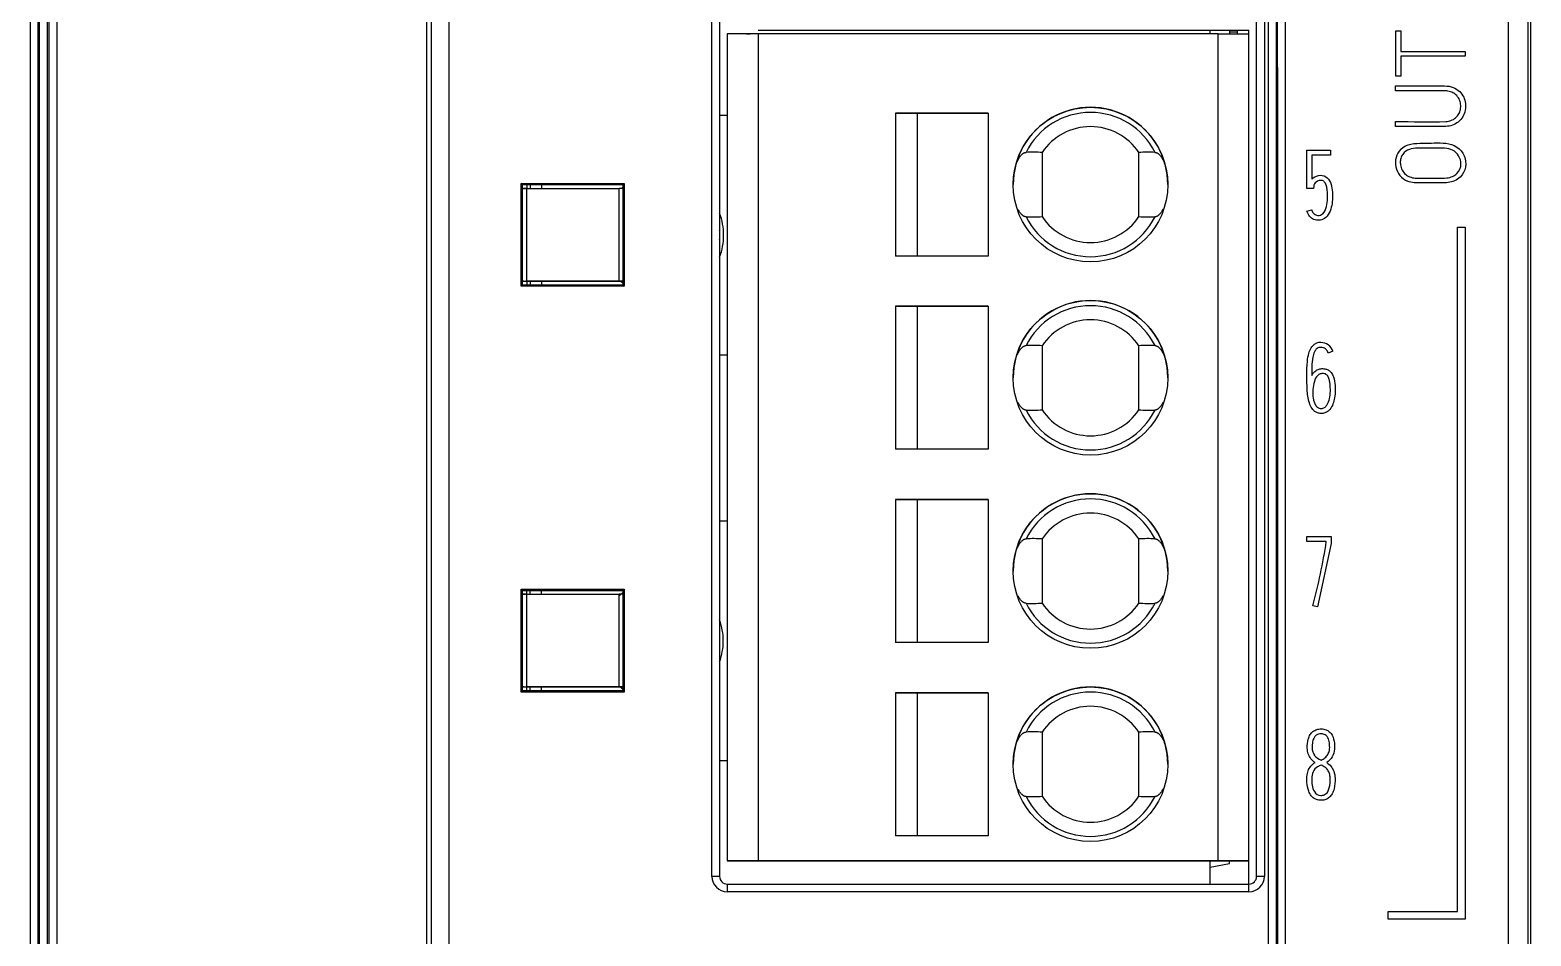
# Model space of a CAD drawing. Header units: millimetres. Extents: x 0 to 420, y 0 to 297.
# Drawn here: x 78.68 to 117.53, y 164.07 to 187.52 of the extents above; entities that cross this region are included whole.
import ezdxf

# ---------------------------------------------------------------- set-up
doc = ezdxf.new("R2010")
doc.units = ezdxf.units.MM
doc.layers.add('Default', color=7, linetype='Continuous')
doc.layers.add('DV1_0', color=7, linetype='Continuous')

# ---------------------------------------------------------------- blocks, each defined once
blk = doc.blocks.new('SE')
at = {"layer": 'DV1_0', "color": 7, "linetype": 'Continuous'}
for p, q in [((79.182, 145.464), (79.182, 235.299)), ((79.382, 235.316), (79.382, 145.459)), ((116.953, 102.175), (116.953, 234.256)), ((117.532, 102.43), (117.532, 234.001)), ((88.953, 147.468), (88.953, 227.055)), ((89.067, 227.052), (89.068, 147.468)), ((89.532, 147.467), (89.532, 227.057)), ((78.929, 144.983), (78.929, 209.216)), ((79.129, 209.216), (79.129, 144.983)), ((96.332, 165.616), (96.332, 209.216)), ((96.532, 209.216), (96.532, 165.616)), ((110.432, 165.616), (110.432, 209.216)), ((110.632, 209.216), (110.632, 165.616)), ((110.736, 144.983), (110.736, 209.216)), ((110.936, 209.216), (110.936, 144.983)), ((97.532, 187.416), (96.732, 187.416)), ((96.732, 187.416), (96.732, 166.016)), ((97.232, 187.416), (97.325, 187.416)), ((97.232, 187.416), (97.325, 187.416)), ((97.532, 187.516), (109.432, 187.516)), ((109.432, 187.416), (97.532, 187.416)), ((97.532, 187.416), (97.532, 166.016)), ((109.232, 187.416), (109.232, 187.516)), ((109.432, 187.516), (110.232, 187.516)), ((109.432, 187.416), (110.232, 187.416)), ((109.432, 166.016), (109.432, 187.416)), ((109.439, 187.416), (109.532, 187.416)), ((109.732, 187.516), (109.732, 187.416)), ((109.732, 187.466), (109.927, 187.466)), ((109.732, 187.466), (109.927, 187.466)), ((109.839, 187.416), (109.932, 187.416)), ((109.927, 187.516), (109.927, 187.416)), ((110.232, 187.416), (110.232, 187.516)), ((110.232, 166.016), (110.232, 187.416)), ((114.035, 187.498), (114.162, 187.498)), ((114.035, 186.322), (114.035, 187.498)), ((114.162, 187.498), (114.162, 186.964)), ((114.162, 186.964), (115.832, 186.964)), ((115.832, 186.964), (115.832, 186.836)), ((114.162, 186.836), (114.162, 186.322)), ((115.832, 186.836), (114.162, 186.836)), ((114.162, 186.322), (114.035, 186.322)), ((114.03, 185.94), (114.03, 186.068)), ((114.03, 186.068), (115.298, 186.068)), ((96.732, 185.306), (96.532, 185.306)), ((103.482, 185.366), (101.082, 185.366)), ((101.082, 185.366), (101.082, 181.666)), ((101.082, 185.366), (101.658, 185.366)), ((101.658, 185.366), (103.482, 185.366)), ((101.658, 181.666), (101.658, 185.366)), ((103.482, 185.366), (103.482, 181.666)), ((114.03, 185.021), (114.03, 185.149)), ((104.882, 184.345), (104.882, 182.686)), ((107.382, 182.686), (107.382, 184.345)), ((111.732, 184.408), (112.34, 184.408)), ((111.732, 183.417), (111.732, 184.408)), ((111.859, 184.281), (111.859, 183.654)), ((112.34, 184.281), (111.859, 184.281)), ((112.34, 184.408), (112.34, 184.281)), ((91.4, 180.884), (91.4, 183.547)), ((91.4, 183.547), (94.064, 183.547)), ((91.432, 183.516), (91.4, 183.547)), ((91.432, 180.916), (91.432, 183.516)), ((91.432, 183.516), (94.032, 183.516)), ((91.532, 183.416), (91.432, 183.416)), ((91.467, 183.416), (91.435, 183.416)), ((91.508, 183.416), (91.467, 183.416)), ((91.532, 183.416), (93.932, 183.416)), ((91.532, 183.416), (91.532, 181.016)), ((91.549, 183.416), (91.549, 183.516)), ((91.637, 183.416), (91.637, 183.516)), ((91.932, 183.416), (91.932, 183.516)), ((94.032, 183.416), (93.932, 183.416)), ((93.932, 181.016), (93.932, 183.416)), ((94.032, 183.516), (94.064, 183.547)), ((94.032, 183.516), (94.032, 180.916)), ((94.064, 183.547), (94.064, 180.884)), ((111.904, 183.417), (111.732, 183.417)), ((111.909, 183.472), (111.904, 183.417)), ((111.735, 182.824), (111.854, 182.867)), ((115.632, 182.41), (115.832, 182.41)), ((115.632, 164.71), (115.632, 182.41)), ((115.832, 182.41), (115.832, 164.51)), ((103.482, 181.666), (101.082, 181.666)), ((91.432, 180.916), (91.4, 180.884)), ((94.064, 180.884), (91.4, 180.884)), ((91.432, 181.016), (91.532, 181.016)), ((94.032, 180.916), (91.432, 180.916)), ((91.434, 181.016), (91.467, 181.016)), ((91.467, 181.016), (91.508, 181.016)), ((91.508, 181.016), (92.862, 181.016)), ((93.932, 181.016), (91.532, 181.016)), ((91.549, 180.916), (91.549, 181.016)), ((91.637, 180.916), (91.637, 181.016)), ((91.932, 180.916), (91.932, 181.016)), ((92.862, 181.016), (93.801, 181.016)), ((93.801, 181.016), (94.032, 181.016)), ((94.032, 181.016), (93.932, 181.016)), ((94.032, 180.916), (94.064, 180.884)), ((103.482, 180.366), (101.082, 180.366)), ((101.082, 180.366), (101.082, 176.666)), ((101.082, 180.366), (101.658, 180.366)), ((101.658, 176.666), (101.658, 180.366)), ((101.658, 180.366), (103.482, 180.366)), ((103.482, 180.366), (103.482, 176.666)), ((96.732, 179.106), (96.532, 179.106)), ((96.732, 179.106), (96.532, 179.106)), ((104.882, 179.345), (104.882, 177.686)), ((107.382, 177.686), (107.382, 179.345)), ((112.404, 179.204), (112.287, 179.157)), ((111.891, 177.999), (111.906, 177.939)), ((103.482, 176.666), (101.082, 176.666)), ((103.482, 175.366), (101.082, 175.366)), ((101.082, 175.366), (101.082, 171.666)), ((101.082, 175.366), (101.658, 175.366)), ((101.658, 171.666), (101.658, 175.366)), ((101.658, 175.366), (103.482, 175.366)), ((103.482, 175.366), (103.482, 171.666)), ((96.732, 174.806), (96.532, 174.806)), ((104.882, 174.345), (104.882, 172.686)), ((107.382, 172.686), (107.382, 174.345)), ((111.732, 174.281), (111.732, 174.408)), ((111.732, 174.408), (112.362, 174.408)), ((112.235, 174.281), (111.732, 174.281)), ((112.362, 174.231), (112.011, 172.586)), ((112.362, 174.408), (112.362, 174.231)), ((91.4, 170.384), (91.4, 173.047)), ((91.4, 173.047), (94.064, 173.047)), ((91.432, 173.016), (91.4, 173.047)), ((91.432, 170.416), (91.432, 173.016)), ((91.432, 173.016), (94.032, 173.016)), ((91.532, 172.916), (91.432, 172.916)), ((91.467, 172.916), (91.435, 172.916)), ((91.508, 172.916), (91.467, 172.916)), ((91.532, 172.916), (93.932, 172.916)), ((91.532, 172.916), (91.532, 170.516)), ((91.539, 172.916), (91.539, 173.016)), ((91.627, 172.916), (91.627, 173.016)), ((91.922, 172.916), (91.922, 173.016)), ((94.032, 172.916), (93.932, 172.916)), ((93.932, 170.516), (93.932, 172.916)), ((94.032, 173.016), (94.064, 173.047)), ((94.032, 173.016), (94.032, 170.416)), ((94.064, 173.047), (94.064, 170.384)), ((112.011, 172.586), (111.886, 172.613)), ((103.482, 171.666), (101.082, 171.666)), ((91.432, 170.416), (91.4, 170.384)), ((94.064, 170.384), (91.4, 170.384)), ((91.432, 170.516), (91.532, 170.516)), ((94.032, 170.416), (91.432, 170.416)), ((91.434, 170.516), (91.467, 170.516)), ((91.467, 170.516), (91.508, 170.516)), ((91.508, 170.516), (92.862, 170.516)), ((93.932, 170.516), (91.532, 170.516)), ((91.539, 170.416), (91.539, 170.516)), ((91.627, 170.416), (91.627, 170.516)), ((91.922, 170.416), (91.922, 170.516)), ((92.862, 170.516), (93.801, 170.516)), ((93.801, 170.516), (94.032, 170.516)), ((94.032, 170.516), (93.932, 170.516)), ((94.032, 170.416), (94.064, 170.384)), ((103.482, 170.366), (101.082, 170.366)), ((101.082, 170.366), (101.082, 166.666)), ((101.082, 170.366), (101.658, 170.366)), ((101.658, 166.666), (101.658, 170.366)), ((101.658, 170.366), (103.482, 170.366)), ((103.482, 170.366), (103.482, 166.666)), ((104.882, 169.345), (104.882, 167.686)), ((107.382, 167.686), (107.382, 169.345)), ((96.732, 168.606), (96.532, 168.606)), ((96.732, 168.606), (96.532, 168.606)), ((103.482, 166.666), (101.082, 166.666)), ((97.532, 166.016), (96.732, 166.016)), ((96.732, 166.016), (97.532, 166.016)), ((97.532, 166.016), (109.432, 166.016)), ((109.432, 166.016), (97.532, 166.016)), ((109.232, 165.416), (109.232, 166.016)), ((109.232, 165.857), (109.732, 165.951)), ((109.432, 166.016), (110.232, 166.016)), ((110.232, 166.016), (109.432, 166.016)), ((109.732, 165.951), (109.732, 166.016)), ((110.232, 165.416), (110.232, 166.016)), ((96.532, 165.616), (96.332, 165.616)), ((110.632, 165.616), (110.432, 165.616)), ((96.732, 165.416), (110.232, 165.416)), ((96.732, 165.416), (96.732, 165.216)), ((110.232, 165.216), (96.732, 165.216)), ((110.232, 165.216), (110.232, 165.416)), ((113.832, 164.71), (115.632, 164.71)), ((113.832, 164.51), (113.832, 164.71)), ((115.832, 164.51), (113.832, 164.51))]:
    blk.add_line(p, q, dxfattribs=at)
for centre in [(106.132, 183.516), (106.132, 178.516), (106.132, 173.516), (106.132, 168.516)]:
    blk.add_circle(centre, 2, dxfattribs=at)
for centre, radius, start, end in [((45847, 168.208), 45768.315, 179.9161634, 180.0295583), ((-45671.773, 168.208), 45782.953, 359.9704511, 0.0770711), ((106.132, 183.516), 2, 0, 180.0003), ((106.132, 183.516), 1.866, 26.5458, 153.4542), ((106.132, 183.516), 1.5, 33.5573, 146.4427), ((114.54, 184.08), 0.517, 137.0139, 247.0235), ((115.389, 184.044), 0.331, 312.4955, 1.4887), ((91.508, 183.716), 0.3, 255.0609, 269.9749), ((95.037, 182.206), 1.6, 128.9121, 130.8654), ((95.037, 182.206), 1.6, 128.9121, 130.8653), ((112.049, 183.466), 0.14, 124.2955, 177.4981), ((112.089, 183.443), 0.183, 75.8304, 130.679), ((112.101, 183.514), 0.111, 32.5945, 72.901), ((95.037, 182.206), 1.6, 0, 20.873), ((95.037, 182.206), 1.6, 0, 20.873), ((106.132, 183.516), 1.866, 206.5458, 333.4542), ((106.132, 183.516), 1.5, 213.5573, 326.4427), ((112.117, 182.946), 0.274, 196.6873, 215.6139), ((112.029, 182.888), 0.17, 217.1012, 311.4609), ((95.037, 182.206), 1.5, 0, 4.6815), ((95.037, 182.206), 1.5, 355.3185, 0), ((95.037, 182.206), 1.6, 339.127, 0), ((95.037, 182.206), 1.5, 355.3185, 0), ((91.508, 180.715), 0.3, 90.0247, 104.7218), ((95.037, 182.206), 1.6, 228.0518, 231.0879), ((106.132, 178.516), 2, 0, 180.0003), ((106.132, 178.516), 1.866, 26.5458, 153.4542), ((106.132, 178.516), 1.5, 33.5573, 146.4427), ((112.085, 179.155), 0.276, 87.8001, 138.3407), ((112.092, 179.101), 0.329, 18.1663, 89.2732), ((112.903, 178.133), 1.017, 160.9064, 183.9111), ((113.46, 178.12), 1.573, 182.0563, 184.4109), ((106.132, 178.516), 1.866, 206.5458, 333.4542), ((106.132, 178.516), 1.5, 213.5573, 326.4427), ((106.132, 173.516), 2, 0, 180.0003), ((106.132, 173.516), 1.866, 26.5458, 153.4542), ((106.132, 173.516), 1.5, 33.5573, 146.4427), ((96.91, 176.614), 15.502, 345.044, 351.3454), ((91.508, 173.216), 0.3, 255.0609, 269.9749), ((95.027, 171.706), 1.6, 128.4534, 133.1867), ((95.027, 171.706), 1.6, 128.4534, 133.1867), ((106.132, 173.516), 1.866, 206.5458, 333.4542), ((106.132, 173.516), 1.5, 213.5573, 326.4427), ((95.027, 171.706), 1.6, 0, 19.8436), ((95.027, 171.706), 1.6, 0, 19.8436), ((95.027, 171.706), 1.6, 340.1564, 360), ((91.508, 170.215), 0.3, 90.0247, 104.7218), ((95.027, 171.706), 1.6, 228.0518, 231.5466), ((106.132, 168.516), 2, 0, 180.0003), ((106.132, 168.516), 1.866, 26.5458, 153.4542), ((106.132, 168.516), 1.5, 33.5573, 146.4427), ((112.238, 169.001), 0.4, 218.393, 249.8361), ((112.322, 167.893), 0.64, 110.4879, 119.4703), ((106.132, 168.516), 1.866, 206.5458, 333.4542), ((106.132, 168.516), 1.5, 213.5573, 326.4427), ((112.091, 167.899), 0.189, 209.1251, 271.3321), ((96.732, 165.616), 0.4, 180, 270), ((96.732, 165.616), 0.2, 180, 270), ((110.232, 165.616), 0.4, 270, 0), ((110.232, 165.616), 0.2, 270, 0)]:
    blk.add_arc(centre, radius, start, end, dxfattribs=at)
for centre, major_axis, ratio, start_param, end_param in [((92.846, 168.216), (0, 799.8), 0.017455, 1.486996, 1.600324), ((97.019, 168.216), (0, -799.8), 0.017455, 1.541269, 1.647844), ((104.633, 183.516), (1.718, 0), 0.487838, 1.424986, 1.669746), ((107.632, 183.516), (1.718, 0), 0.487838, 1.471847, 1.716607), ((91.467, 183.666), (0, -0.25), 0.993203, 6.142759, 6.283185), ((104.633, 183.516), (-1.718, 0), 0.487838, 1.471847, 1.716607), ((107.632, 183.516), (-1.718, 0), 0.487838, 1.424986, 1.669745), ((91.467, 180.766), (0, 0.25), 0.993203, 0, 0.140427), ((104.633, 178.516), (1.718, 0), 0.487838, 1.424986, 1.669746), ((107.632, 178.516), (1.718, 0), 0.487838, 1.471847, 1.716607), ((104.633, 178.516), (-1.718, 0), 0.487838, 1.471847, 1.716607), ((107.632, 178.516), (-1.718, 0), 0.487838, 1.424986, 1.669745), ((104.633, 173.516), (1.718, 0), 0.487838, 1.424986, 1.669746), ((107.632, 173.516), (1.718, 0), 0.487838, 1.471847, 1.716607), ((91.467, 173.166), (0, -0.25), 0.993203, 6.142759, 6.283185), ((104.633, 173.516), (-1.718, 0), 0.487838, 1.471847, 1.716607), ((107.632, 173.516), (-1.718, 0), 0.487838, 1.424986, 1.669745), ((91.467, 170.266), (0, 0.25), 0.993203, 0, 0.140427), ((104.633, 168.516), (1.718, 0), 0.487838, 1.424986, 1.669746), ((107.632, 168.516), (1.718, 0), 0.487838, 1.471847, 1.716607), ((104.633, 168.516), (-1.718, 0), 0.487838, 1.471847, 1.716607), ((107.632, 168.516), (-1.718, 0), 0.487838, 1.424986, 1.669745)]:
    blk.add_ellipse(centre, major_axis=major_axis, ratio=ratio, start_param=start_param, end_param=end_param, dxfattribs=at)
for points, knots in [([(117.453, 234.215), (117.453, 228.726), (117.453, 223.233), (117.453, 212.24), (117.453, 206.738), (117.453, 190.233), (117.453, 179.225), (117.453, 162.708), (117.453, 157.2), (117.453, 146.188), (117.453, 140.685), (117.453, 124.184), (117.453, 113.194), (117.453, 102.216)], [0, 0, 0, 0, 0.125, 0.125, 0.25, 0.25, 0.5, 0.5, 0.625, 0.625, 0.75, 0.75, 1, 1, 1, 1]), ([(115.298, 186.068), (115.373, 186.068), (115.45, 186.057), (115.52, 186.028), (115.581, 186.003), (115.64, 185.967), (115.687, 185.921), (115.729, 185.88), (115.764, 185.831), (115.79, 185.778), (115.814, 185.728), (115.83, 185.674), (115.837, 185.618), (115.845, 185.559), (115.843, 185.497), (115.831, 185.438), (115.819, 185.378), (115.797, 185.32), (115.766, 185.269), (115.735, 185.218), (115.695, 185.172), (115.649, 185.135), (115.605, 185.1), (115.554, 185.072), (115.501, 185.053), (115.446, 185.034), (115.388, 185.024), (115.33, 185.022), (115.075, 185.011), (114.819, 185.021), (114.563, 185.021), (114.385, 185.021), (114.207, 185.021), (114.03, 185.021)], [0, 0, 0, 0, 0.077688, 0.077688, 0.077688, 0.145697, 0.145697, 0.145697, 0.205476, 0.205476, 0.205476, 0.262241, 0.262241, 0.262241, 0.323949, 0.323949, 0.323949, 0.385626, 0.385626, 0.385626, 0.446101, 0.446101, 0.446101, 0.503661, 0.503661, 0.503661, 0.562408, 0.562408, 0.562408, 0.820629, 0.820629, 0.820629, 1, 1, 1, 1]), ([(114.03, 185.149), (114.462, 185.149), (114.896, 185.128), (115.328, 185.149), (115.373, 185.151), (115.42, 185.159), (115.462, 185.175), (115.506, 185.191), (115.547, 185.214), (115.582, 185.244), (115.616, 185.272), (115.644, 185.308), (115.666, 185.347), (115.685, 185.382), (115.698, 185.422), (115.706, 185.461), (115.715, 185.506), (115.717, 185.553), (115.711, 185.598), (115.705, 185.644), (115.692, 185.69), (115.671, 185.731), (115.65, 185.773), (115.62, 185.812), (115.585, 185.842), (115.554, 185.869), (115.519, 185.89), (115.482, 185.906), (115.441, 185.924), (115.395, 185.934), (115.35, 185.938), (115.165, 185.954), (114.979, 185.94), (114.793, 185.94), (114.538, 185.94), (114.284, 185.94), (114.03, 185.94)], [0, 0, 0, 0, 0.338139, 0.338139, 0.338139, 0.374165, 0.374165, 0.374165, 0.410436, 0.410436, 0.410436, 0.44541, 0.44541, 0.44541, 0.477321, 0.477321, 0.477321, 0.513209, 0.513209, 0.513209, 0.550021, 0.550021, 0.550021, 0.587038, 0.587038, 0.587038, 0.618843, 0.618843, 0.618843, 0.654521, 0.654521, 0.654521, 0.80039, 0.80039, 0.80039, 1, 1, 1, 1]), ([(114.162, 184.432), (114.307, 184.576), (114.526, 184.587), (114.929, 184.587), (115.133, 184.602), (115.53, 184.567), (115.725, 184.446), (115.882, 184.078), (115.847, 183.847), (115.7, 183.708)], [0, 0, 0, 0, 0.25, 0.25, 0.5, 0.5, 0.75, 0.75, 1, 1, 1, 1]), ([(104.24, 184.12), (104.246, 184.135), (104.253, 184.15), (104.269, 184.181), (104.278, 184.198), (104.293, 184.221), (104.298, 184.228), (104.308, 184.243), (104.313, 184.25), (104.323, 184.264), (104.329, 184.27), (104.34, 184.282), (104.346, 184.288), (104.357, 184.299), (104.363, 184.305), (104.375, 184.314), (104.381, 184.319), (104.393, 184.327), (104.399, 184.33), (104.411, 184.337), (104.418, 184.339), (104.43, 184.344), (104.437, 184.346), (104.45, 184.348), (104.456, 184.349), (104.463, 184.349)], [0.5739592, 0.5739592, 0.5739592, 0.5739592, 0.6245461, 0.6245461, 0.6871343, 0.6871343, 0.7183045, 0.7183045, 0.7494772, 0.7494772, 0.7808, 0.7808, 0.812183, 0.812183, 0.8435432, 0.8435432, 0.8748182, 0.8748182, 0.9059753, 0.9059753, 0.9372283, 0.9372283, 0.9686138, 0.9686138, 1, 1, 1, 1]), ([(107.801, 184.349), (107.808, 184.349), (107.814, 184.348), (107.827, 184.346), (107.834, 184.344), (107.847, 184.339), (107.853, 184.337), (107.865, 184.33), (107.871, 184.327), (107.884, 184.319), (107.89, 184.314), (107.901, 184.305), (107.907, 184.299), (107.919, 184.288), (107.924, 184.282), (107.935, 184.27), (107.941, 184.264), (107.952, 184.25), (107.957, 184.243), (107.967, 184.228), (107.972, 184.221), (107.986, 184.198), (107.995, 184.181), (108.013, 184.146), (108.021, 184.128), (108.037, 184.091), (108.044, 184.071), (108.055, 184.041), (108.058, 184.031), (108.062, 184.018), (108.063, 184.014), (108.065, 184.01)], [0, 0, 0, 0, 0.0313862, 0.0313862, 0.0627717, 0.0627717, 0.0940247, 0.0940247, 0.1251818, 0.1251818, 0.1564568, 0.1564568, 0.187817, 0.187817, 0.2192, 0.2192, 0.2505228, 0.2505228, 0.2816955, 0.2816955, 0.3128657, 0.3128657, 0.3754539, 0.3754539, 0.4382172, 0.4382172, 0.5008327, 0.5008327, 0.5319732, 0.5319732, 0.5428576, 0.5428576, 0.5428576, 0.5428576]), ([(114.252, 184.343), (114.225, 184.315), (114.201, 184.283), (114.184, 184.249), (114.167, 184.214), (114.157, 184.176), (114.152, 184.138), (114.148, 184.1), (114.149, 184.061), (114.155, 184.023), (114.163, 183.978), (114.177, 183.933), (114.199, 183.893), (114.221, 183.851), (114.252, 183.812), (114.289, 183.781), (114.321, 183.754), (114.358, 183.732), (114.397, 183.716), (114.441, 183.698), (114.488, 183.688), (114.534, 183.685), (114.726, 183.671), (114.919, 183.683), (115.112, 183.683), (115.191, 183.683), (115.272, 183.679), (115.351, 183.688), (115.403, 183.694), (115.454, 183.706), (115.502, 183.727), (115.543, 183.745), (115.581, 183.77), (115.613, 183.801)], [0, 0, 0, 0, 0.057932, 0.057932, 0.057932, 0.116019, 0.116019, 0.116019, 0.173517, 0.173517, 0.173517, 0.242382, 0.242382, 0.242382, 0.314354, 0.314354, 0.314354, 0.377947, 0.377947, 0.377947, 0.448516, 0.448516, 0.448516, 0.735974, 0.735974, 0.735974, 0.855335, 0.855335, 0.855335, 0.933372, 0.933372, 0.933372, 1, 1, 1, 1]), ([(115.72, 184.053), (115.72, 184.2), (115.632, 184.338), (115.374, 184.472), (115.223, 184.46), (114.937, 184.46), (114.794, 184.46), (114.508, 184.46), (114.352, 184.447), (114.252, 184.343)], [0, 0, 0, 0, 0.25, 0.25, 0.5, 0.5, 0.75, 0.75, 1, 1, 1, 1]), ([(111.859, 183.654), (111.944, 183.758), (112.106, 183.787), (112.337, 183.65), (112.373, 183.503), (112.403, 183.239), (112.402, 183.108), (112.349, 182.848), (112.296, 182.711), (112.184, 182.636)], [0, 0, 0, 0, 0.25, 0.25, 0.5, 0.5, 0.75, 0.75, 1, 1, 1, 1]), ([(112.141, 182.761), (112.194, 182.811), (112.222, 182.879), (112.258, 183.017), (112.266, 183.089), (112.271, 183.23), (112.27, 183.3), (112.257, 183.406), (112.25, 183.441), (112.229, 183.51), (112.217, 183.545), (112.195, 183.574)], [0, 0, 0, 0, 0.25, 0.25, 0.5, 0.5, 0.75, 0.75, 0.875, 0.875, 1, 1, 1, 1]), ([(115.7, 183.708), (115.613, 183.628), (115.501, 183.583), (115.329, 183.559), (115.27, 183.558), (115.153, 183.558), (114.977, 183.558), (114.802, 183.558), (114.626, 183.558), (114.568, 183.556), (114.451, 183.567), (114.393, 183.58), (114.338, 183.605)], [0, 0, 0, 0, 0.25, 0.25, 0.375, 0.375, 0.5, 0.75, 0.75, 0.875, 0.875, 1, 1, 1, 1]), ([(104.463, 182.682), (104.456, 182.682), (104.45, 182.683), (104.437, 182.685), (104.43, 182.687), (104.418, 182.692), (104.411, 182.695), (104.399, 182.701), (104.393, 182.704), (104.381, 182.713), (104.375, 182.717), (104.363, 182.727), (104.357, 182.732), (104.346, 182.743), (104.34, 182.749), (104.329, 182.761), (104.323, 182.768), (104.313, 182.781), (104.308, 182.788), (104.298, 182.803), (104.293, 182.81), (104.278, 182.833), (104.269, 182.85), (104.259, 182.869), (104.258, 182.871), (104.257, 182.874)], [0, 0, 0, 0, 0.0313862, 0.0313862, 0.0627717, 0.0627717, 0.0940247, 0.0940247, 0.1251818, 0.1251818, 0.1564567, 0.1564567, 0.187817, 0.187817, 0.2192, 0.2192, 0.2505228, 0.2505228, 0.2816955, 0.2816955, 0.3128657, 0.3128657, 0.3754539, 0.3754539, 0.3827844, 0.3827844, 0.3827844, 0.3827844]), ([(108.013, 182.885), (108.01, 182.879), (108.007, 182.873), (107.995, 182.85), (107.986, 182.833), (107.972, 182.81), (107.967, 182.803), (107.957, 182.788), (107.952, 182.781), (107.941, 182.768), (107.935, 182.761), (107.924, 182.749), (107.919, 182.743), (107.907, 182.732), (107.901, 182.727), (107.89, 182.717), (107.884, 182.713), (107.871, 182.704), (107.865, 182.701), (107.853, 182.695), (107.847, 182.692), (107.834, 182.687), (107.827, 182.685), (107.814, 182.683), (107.808, 182.682), (107.801, 182.682)], [0.6031708, 0.6031708, 0.6031708, 0.6031708, 0.6245461, 0.6245461, 0.6871343, 0.6871343, 0.7183045, 0.7183045, 0.7494772, 0.7494772, 0.7808, 0.7808, 0.812183, 0.812183, 0.8435433, 0.8435433, 0.8748182, 0.8748182, 0.9059753, 0.9059753, 0.9372283, 0.9372283, 0.9686138, 0.9686138, 1, 1, 1, 1]), ([(112.184, 182.636), (112.144, 182.61), (112.098, 182.595), (112.004, 182.591), (111.956, 182.596), (111.868, 182.633), (111.83, 182.663), (111.77, 182.735), (111.75, 182.779), (111.735, 182.824)], [0, 0, 0, 0, 0.25, 0.25, 0.5, 0.5, 0.75, 0.75, 1, 1, 1, 1]), ([(104.24, 179.12), (104.246, 179.135), (104.253, 179.15), (104.269, 179.181), (104.278, 179.198), (104.293, 179.221), (104.298, 179.228), (104.308, 179.243), (104.313, 179.25), (104.323, 179.264), (104.329, 179.27), (104.34, 179.282), (104.346, 179.288), (104.357, 179.299), (104.363, 179.305), (104.375, 179.314), (104.381, 179.319), (104.393, 179.327), (104.399, 179.33), (104.411, 179.337), (104.418, 179.339), (104.43, 179.344), (104.437, 179.346), (104.45, 179.348), (104.456, 179.349), (104.463, 179.349)], [0.5739592, 0.5739592, 0.5739592, 0.5739592, 0.6245461, 0.6245461, 0.6871343, 0.6871343, 0.7183045, 0.7183045, 0.7494772, 0.7494772, 0.7808, 0.7808, 0.812183, 0.812183, 0.8435432, 0.8435432, 0.8748182, 0.8748182, 0.9059753, 0.9059753, 0.9372283, 0.9372283, 0.9686138, 0.9686138, 1, 1, 1, 1]), ([(107.801, 179.349), (107.808, 179.349), (107.814, 179.348), (107.827, 179.346), (107.834, 179.344), (107.847, 179.339), (107.853, 179.337), (107.865, 179.33), (107.871, 179.327), (107.884, 179.319), (107.89, 179.314), (107.901, 179.305), (107.907, 179.299), (107.919, 179.288), (107.924, 179.282), (107.935, 179.27), (107.941, 179.264), (107.952, 179.25), (107.957, 179.243), (107.967, 179.228), (107.972, 179.221), (107.986, 179.198), (107.995, 179.181), (108.013, 179.146), (108.021, 179.128), (108.037, 179.091), (108.044, 179.071), (108.055, 179.041), (108.058, 179.031), (108.062, 179.018), (108.063, 179.014), (108.065, 179.01)], [0, 0, 0, 0, 0.0313862, 0.0313862, 0.0627717, 0.0627717, 0.0940247, 0.0940247, 0.1251818, 0.1251818, 0.1564568, 0.1564568, 0.187817, 0.187817, 0.2192, 0.2192, 0.2505228, 0.2505228, 0.2816955, 0.2816955, 0.3128657, 0.3128657, 0.3754539, 0.3754539, 0.4382172, 0.4382172, 0.5008327, 0.5008327, 0.5319732, 0.5319732, 0.5428576, 0.5428576, 0.5428576, 0.5428576]), ([(111.859, 178.579), (111.881, 178.618), (111.908, 178.654), (111.942, 178.683), (111.966, 178.704), (111.994, 178.721), (112.024, 178.733), (112.054, 178.744), (112.086, 178.751), (112.118, 178.753), (112.152, 178.755), (112.187, 178.752), (112.221, 178.744), (112.248, 178.737), (112.275, 178.725), (112.298, 178.709), (112.322, 178.694), (112.343, 178.674), (112.36, 178.651), (112.385, 178.619), (112.404, 178.582), (112.418, 178.544), (112.444, 178.471), (112.456, 178.394), (112.461, 178.317), (112.469, 178.197), (112.466, 178.075), (112.442, 177.957), (112.43, 177.904), (112.414, 177.852), (112.392, 177.803), (112.369, 177.754), (112.338, 177.707), (112.298, 177.67), (112.275, 177.647), (112.247, 177.629), (112.217, 177.616), (112.188, 177.604), (112.156, 177.595), (112.124, 177.593), (112.092, 177.592), (112.061, 177.595), (112.03, 177.602), (112.002, 177.609), (111.975, 177.62), (111.951, 177.635), (111.927, 177.651), (111.906, 177.671), (111.888, 177.693), (111.856, 177.732), (111.831, 177.777), (111.812, 177.824), (111.768, 177.934), (111.751, 178.055), (111.743, 178.174), (111.734, 178.306), (111.732, 178.438), (111.732, 178.57), (111.733, 178.694), (111.733, 178.817), (111.745, 178.94), (111.752, 179.013), (111.763, 179.086), (111.784, 179.156), (111.797, 179.202), (111.815, 179.249), (111.841, 179.289), (111.852, 179.307), (111.865, 179.323), (111.879, 179.338)], [0, 0, 0, 0, 0.035163, 0.035163, 0.035163, 0.060505, 0.060505, 0.060505, 0.085784, 0.085784, 0.085784, 0.113057, 0.113057, 0.113057, 0.135414, 0.135414, 0.135414, 0.157758, 0.157758, 0.157758, 0.189883, 0.189883, 0.189883, 0.251001, 0.251001, 0.251001, 0.346315, 0.346315, 0.346315, 0.388835, 0.388835, 0.388835, 0.432248, 0.432248, 0.432248, 0.457784, 0.457784, 0.457784, 0.483122, 0.483122, 0.483122, 0.50763, 0.50763, 0.50763, 0.529994, 0.529994, 0.529994, 0.552385, 0.552385, 0.552385, 0.592089, 0.592089, 0.592089, 0.686446, 0.686446, 0.686446, 0.790672, 0.790672, 0.790672, 0.887832, 0.887832, 0.887832, 0.945548, 0.945548, 0.945548, 0.98376, 0.98376, 0.98376, 1, 1, 1, 1]), ([(112.287, 179.157), (112.275, 179.188), (112.258, 179.219), (112.236, 179.244), (112.222, 179.259), (112.206, 179.272), (112.189, 179.281), (112.171, 179.291), (112.151, 179.297), (112.132, 179.301), (112.112, 179.304), (112.092, 179.305), (112.072, 179.302), (112.054, 179.3), (112.036, 179.296), (112.019, 179.288), (112.003, 179.28), (111.988, 179.269), (111.975, 179.256), (111.956, 179.237), (111.942, 179.214), (111.93, 179.19), (111.907, 179.145), (111.894, 179.097), (111.885, 179.048), (111.856, 178.894), (111.859, 178.736), (111.859, 178.579)], [0, 0, 0, 0, 0.09349, 0.09349, 0.09349, 0.14841, 0.14841, 0.14841, 0.203467, 0.203467, 0.203467, 0.258061, 0.258061, 0.258061, 0.307618, 0.307618, 0.307618, 0.357545, 0.357545, 0.357545, 0.431382, 0.431382, 0.431382, 0.567374, 0.567374, 0.567374, 1, 1, 1, 1]), ([(112.201, 178.619), (112.174, 178.625), (112.147, 178.628), (112.091, 178.622), (112.064, 178.613), (111.994, 178.567), (111.963, 178.517), (111.941, 178.466)], [0, 0, 0, 0, 0.25, 0.25, 0.5, 0.5, 1, 1, 1, 1]), ([(112.17, 177.736), (112.184, 177.742), (112.195, 177.75), (112.206, 177.76), (112.227, 177.779), (112.245, 177.802), (112.259, 177.827), (112.286, 177.872), (112.303, 177.923), (112.315, 177.974), (112.345, 178.099), (112.344, 178.23), (112.331, 178.358), (112.328, 178.389), (112.323, 178.421), (112.315, 178.451), (112.307, 178.483), (112.297, 178.515), (112.282, 178.545), (112.275, 178.558), (112.267, 178.57), (112.257, 178.581), (112.247, 178.593), (112.236, 178.603), (112.223, 178.61), (112.216, 178.614), (112.209, 178.617), (112.201, 178.619)], [0, 0, 0, 0, 0.043417, 0.043417, 0.043417, 0.130674, 0.130674, 0.130674, 0.291484, 0.291484, 0.291484, 0.686831, 0.686831, 0.686831, 0.783967, 0.783967, 0.783967, 0.885616, 0.885616, 0.885616, 0.930818, 0.930818, 0.930818, 0.976454, 0.976454, 0.976454, 1, 1, 1, 1]), ([(111.906, 177.939), (111.914, 177.908), (111.924, 177.877), (111.95, 177.819), (111.967, 177.791), (112.014, 177.746), (112.044, 177.73), (112.091, 177.72), (112.108, 177.718), (112.14, 177.724), (112.155, 177.73), (112.17, 177.736)], [0, 0, 0, 0, 0.25, 0.25, 0.5, 0.5, 0.75, 0.75, 0.875, 0.875, 1, 1, 1, 1]), ([(104.463, 177.682), (104.456, 177.682), (104.45, 177.683), (104.437, 177.685), (104.43, 177.687), (104.418, 177.692), (104.411, 177.695), (104.399, 177.701), (104.393, 177.704), (104.381, 177.713), (104.375, 177.717), (104.363, 177.727), (104.357, 177.732), (104.346, 177.743), (104.34, 177.749), (104.329, 177.761), (104.323, 177.768), (104.313, 177.781), (104.308, 177.788), (104.298, 177.803), (104.293, 177.81), (104.278, 177.833), (104.269, 177.85), (104.259, 177.869), (104.258, 177.871), (104.257, 177.874)], [0, 0, 0, 0, 0.0313862, 0.0313862, 0.0627717, 0.0627717, 0.0940247, 0.0940247, 0.1251818, 0.1251818, 0.1564567, 0.1564567, 0.187817, 0.187817, 0.2192, 0.2192, 0.2505228, 0.2505228, 0.2816955, 0.2816955, 0.3128657, 0.3128657, 0.3754539, 0.3754539, 0.3827844, 0.3827844, 0.3827844, 0.3827844]), ([(108.013, 177.885), (108.01, 177.879), (108.007, 177.873), (107.995, 177.85), (107.986, 177.833), (107.972, 177.81), (107.967, 177.803), (107.957, 177.788), (107.952, 177.781), (107.941, 177.768), (107.935, 177.761), (107.924, 177.749), (107.919, 177.743), (107.907, 177.732), (107.901, 177.727), (107.89, 177.717), (107.884, 177.713), (107.871, 177.704), (107.865, 177.701), (107.853, 177.695), (107.847, 177.692), (107.834, 177.687), (107.827, 177.685), (107.814, 177.683), (107.808, 177.682), (107.801, 177.682)], [0.6031708, 0.6031708, 0.6031708, 0.6031708, 0.6245461, 0.6245461, 0.6871343, 0.6871343, 0.7183045, 0.7183045, 0.7494772, 0.7494772, 0.7808, 0.7808, 0.812183, 0.812183, 0.8435433, 0.8435433, 0.8748182, 0.8748182, 0.9059753, 0.9059753, 0.9372283, 0.9372283, 0.9686138, 0.9686138, 1, 1, 1, 1]), ([(104.24, 174.12), (104.246, 174.135), (104.253, 174.15), (104.269, 174.181), (104.278, 174.198), (104.293, 174.221), (104.298, 174.228), (104.308, 174.243), (104.313, 174.25), (104.323, 174.264), (104.329, 174.27), (104.34, 174.282), (104.346, 174.288), (104.357, 174.299), (104.363, 174.305), (104.375, 174.314), (104.381, 174.319), (104.393, 174.327), (104.399, 174.33), (104.411, 174.337), (104.418, 174.339), (104.43, 174.344), (104.437, 174.346), (104.45, 174.348), (104.456, 174.349), (104.463, 174.349)], [0.5739592, 0.5739592, 0.5739592, 0.5739592, 0.6245461, 0.6245461, 0.6871343, 0.6871343, 0.7183045, 0.7183045, 0.7494772, 0.7494772, 0.7808, 0.7808, 0.812183, 0.812183, 0.8435432, 0.8435432, 0.8748182, 0.8748182, 0.9059753, 0.9059753, 0.9372283, 0.9372283, 0.9686138, 0.9686138, 1, 1, 1, 1]), ([(107.801, 174.349), (107.808, 174.349), (107.814, 174.348), (107.827, 174.346), (107.834, 174.344), (107.847, 174.339), (107.853, 174.337), (107.865, 174.33), (107.871, 174.327), (107.884, 174.319), (107.89, 174.314), (107.901, 174.305), (107.907, 174.299), (107.919, 174.288), (107.924, 174.282), (107.935, 174.27), (107.941, 174.264), (107.952, 174.25), (107.957, 174.243), (107.967, 174.228), (107.972, 174.221), (107.986, 174.198), (107.995, 174.181), (108.013, 174.146), (108.021, 174.128), (108.037, 174.091), (108.044, 174.071), (108.055, 174.041), (108.058, 174.031), (108.062, 174.018), (108.063, 174.014), (108.065, 174.01)], [0, 0, 0, 0, 0.0313862, 0.0313862, 0.0627717, 0.0627717, 0.0940247, 0.0940247, 0.1251818, 0.1251818, 0.1564568, 0.1564568, 0.187817, 0.187817, 0.2192, 0.2192, 0.2505228, 0.2505228, 0.2816955, 0.2816955, 0.3128657, 0.3128657, 0.3754539, 0.3754539, 0.4382172, 0.4382172, 0.5008327, 0.5008327, 0.5319732, 0.5319732, 0.5428576, 0.5428576, 0.5428576, 0.5428576]), ([(104.463, 172.682), (104.456, 172.682), (104.45, 172.683), (104.437, 172.685), (104.43, 172.687), (104.418, 172.692), (104.411, 172.695), (104.399, 172.701), (104.393, 172.704), (104.381, 172.713), (104.375, 172.717), (104.363, 172.727), (104.357, 172.732), (104.346, 172.743), (104.34, 172.749), (104.329, 172.761), (104.323, 172.768), (104.313, 172.781), (104.308, 172.788), (104.298, 172.803), (104.293, 172.81), (104.278, 172.833), (104.269, 172.85), (104.259, 172.869), (104.258, 172.871), (104.257, 172.874)], [0, 0, 0, 0, 0.0313862, 0.0313862, 0.0627717, 0.0627717, 0.0940247, 0.0940247, 0.1251818, 0.1251818, 0.1564567, 0.1564567, 0.187817, 0.187817, 0.2192, 0.2192, 0.2505228, 0.2505228, 0.2816955, 0.2816955, 0.3128657, 0.3128657, 0.3754539, 0.3754539, 0.3827844, 0.3827844, 0.3827844, 0.3827844]), ([(108.013, 172.885), (108.01, 172.879), (108.007, 172.873), (107.995, 172.85), (107.986, 172.833), (107.972, 172.81), (107.967, 172.803), (107.957, 172.788), (107.952, 172.781), (107.941, 172.768), (107.935, 172.761), (107.924, 172.749), (107.919, 172.743), (107.907, 172.732), (107.901, 172.727), (107.89, 172.717), (107.884, 172.713), (107.871, 172.704), (107.865, 172.701), (107.853, 172.695), (107.847, 172.692), (107.834, 172.687), (107.827, 172.685), (107.814, 172.683), (107.808, 172.682), (107.801, 172.682)], [0.6031708, 0.6031708, 0.6031708, 0.6031708, 0.6245461, 0.6245461, 0.6871343, 0.6871343, 0.7183045, 0.7183045, 0.7494772, 0.7494772, 0.7808, 0.7808, 0.812183, 0.812183, 0.8435433, 0.8435433, 0.8748182, 0.8748182, 0.9059753, 0.9059753, 0.9372283, 0.9372283, 0.9686138, 0.9686138, 1, 1, 1, 1]), ([(111.946, 168.561), (111.905, 168.588), (111.868, 168.62), (111.838, 168.658), (111.808, 168.697), (111.783, 168.742), (111.767, 168.788), (111.752, 168.834), (111.744, 168.883), (111.742, 168.931), (111.74, 169.01), (111.747, 169.091), (111.769, 169.166), (111.78, 169.207), (111.797, 169.248), (111.82, 169.284), (111.839, 169.314), (111.863, 169.342), (111.89, 169.364), (111.918, 169.387), (111.951, 169.404), (111.986, 169.415), (112.024, 169.427), (112.065, 169.431), (112.105, 169.43), (112.147, 169.43), (112.19, 169.423), (112.229, 169.408), (112.259, 169.397), (112.287, 169.38), (112.312, 169.359), (112.329, 169.345), (112.345, 169.328), (112.358, 169.31)], [0, 0, 0, 0, 0.101957, 0.101957, 0.101957, 0.206094, 0.206094, 0.206094, 0.30779, 0.30779, 0.30779, 0.473796, 0.473796, 0.473796, 0.563176, 0.563176, 0.563176, 0.637984, 0.637984, 0.637984, 0.713478, 0.713478, 0.713478, 0.797748, 0.797748, 0.797748, 0.88565, 0.88565, 0.88565, 0.952786, 0.952786, 0.952786, 1, 1, 1, 1]), ([(104.24, 169.12), (104.246, 169.135), (104.253, 169.15), (104.269, 169.181), (104.278, 169.198), (104.293, 169.221), (104.298, 169.228), (104.308, 169.243), (104.313, 169.25), (104.323, 169.264), (104.329, 169.27), (104.34, 169.282), (104.346, 169.288), (104.357, 169.299), (104.363, 169.305), (104.375, 169.314), (104.381, 169.319), (104.393, 169.327), (104.399, 169.33), (104.411, 169.337), (104.418, 169.339), (104.43, 169.344), (104.437, 169.346), (104.45, 169.348), (104.456, 169.349), (104.463, 169.349)], [0.5739592, 0.5739592, 0.5739592, 0.5739592, 0.6245461, 0.6245461, 0.6871343, 0.6871343, 0.7183045, 0.7183045, 0.7494772, 0.7494772, 0.7808, 0.7808, 0.812183, 0.812183, 0.8435432, 0.8435432, 0.8748182, 0.8748182, 0.9059753, 0.9059753, 0.9372283, 0.9372283, 0.9686138, 0.9686138, 1, 1, 1, 1]), ([(107.801, 169.349), (107.808, 169.349), (107.814, 169.348), (107.827, 169.346), (107.834, 169.344), (107.847, 169.339), (107.853, 169.337), (107.865, 169.33), (107.871, 169.327), (107.884, 169.319), (107.89, 169.314), (107.901, 169.305), (107.907, 169.299), (107.919, 169.288), (107.924, 169.282), (107.935, 169.27), (107.941, 169.264), (107.952, 169.25), (107.957, 169.243), (107.967, 169.228), (107.972, 169.221), (107.986, 169.198), (107.995, 169.181), (108.013, 169.146), (108.021, 169.128), (108.037, 169.091), (108.044, 169.071), (108.055, 169.041), (108.058, 169.031), (108.062, 169.018), (108.063, 169.014), (108.065, 169.01)], [0, 0, 0, 0, 0.0313862, 0.0313862, 0.0627717, 0.0627717, 0.0940247, 0.0940247, 0.1251818, 0.1251818, 0.1564568, 0.1564568, 0.187817, 0.187817, 0.2192, 0.2192, 0.2505228, 0.2505228, 0.2816955, 0.2816955, 0.3128657, 0.3128657, 0.3754539, 0.3754539, 0.4382172, 0.4382172, 0.5008327, 0.5008327, 0.5319732, 0.5319732, 0.5428576, 0.5428576, 0.5428576, 0.5428576]), ([(112.1, 168.626), (112.136, 168.639), (112.17, 168.658), (112.2, 168.683), (112.229, 168.707), (112.253, 168.736), (112.273, 168.768), (112.292, 168.8), (112.306, 168.836), (112.314, 168.873), (112.325, 168.924), (112.323, 168.978), (112.319, 169.031), (112.315, 169.079), (112.307, 169.128), (112.29, 169.173), (112.282, 169.194), (112.271, 169.214), (112.258, 169.232), (112.245, 169.25), (112.227, 169.265), (112.208, 169.277), (112.192, 169.286), (112.173, 169.293), (112.154, 169.297), (112.125, 169.304), (112.095, 169.305), (112.065, 169.302), (112.044, 169.299), (112.022, 169.294), (112.003, 169.285), (111.983, 169.276), (111.965, 169.263), (111.95, 169.247), (111.934, 169.229), (111.921, 169.208), (111.91, 169.187), (111.893, 169.148), (111.882, 169.106), (111.876, 169.065), (111.868, 169.007), (111.865, 168.948), (111.873, 168.891), (111.877, 168.858), (111.886, 168.824), (111.901, 168.794), (111.908, 168.78), (111.916, 168.766), (111.925, 168.753)], [0, 0, 0, 0, 0.072521, 0.072521, 0.072521, 0.143678, 0.143678, 0.143678, 0.215114, 0.215114, 0.215114, 0.315535, 0.315535, 0.315535, 0.408483, 0.408483, 0.408483, 0.450447, 0.450447, 0.450447, 0.493188, 0.493188, 0.493188, 0.529664, 0.529664, 0.529664, 0.586352, 0.586352, 0.586352, 0.627344, 0.627344, 0.627344, 0.668764, 0.668764, 0.668764, 0.714677, 0.714677, 0.714677, 0.795425, 0.795425, 0.795425, 0.906114, 0.906114, 0.906114, 0.970065, 0.970065, 0.970065, 1, 1, 1, 1]), ([(112.358, 169.31), (112.401, 169.253), (112.423, 169.186), (112.448, 169.049), (112.453, 168.98), (112.436, 168.77), (112.361, 168.639), (112.245, 168.559)], [0, 0, 0, 0, 0.25, 0.25, 0.5, 0.5, 1, 1, 1, 1]), ([(112.245, 168.559), (112.286, 168.533), (112.324, 168.501), (112.355, 168.464), (112.386, 168.425), (112.412, 168.381), (112.429, 168.334), (112.45, 168.277), (112.459, 168.215), (112.461, 168.153), (112.464, 168.061), (112.457, 167.968), (112.435, 167.879), (112.424, 167.835), (112.409, 167.792), (112.387, 167.752), (112.369, 167.719), (112.346, 167.688), (112.318, 167.662), (112.29, 167.637), (112.256, 167.616), (112.22, 167.603), (112.19, 167.592), (112.157, 167.586), (112.125, 167.584), (112.086, 167.581), (112.047, 167.584), (112.009, 167.593), (111.977, 167.601), (111.946, 167.614), (111.919, 167.632), (111.891, 167.65), (111.866, 167.673), (111.846, 167.699), (111.817, 167.735), (111.795, 167.776), (111.779, 167.819), (111.752, 167.892), (111.74, 167.97), (111.735, 168.047), (111.729, 168.134), (111.73, 168.225), (111.754, 168.309), (111.767, 168.355), (111.786, 168.4), (111.813, 168.439), (111.84, 168.479), (111.875, 168.513), (111.914, 168.541), (111.925, 168.548), (111.935, 168.555), (111.946, 168.561)], [0, 0, 0, 0, 0.058628, 0.058628, 0.058628, 0.118949, 0.118949, 0.118949, 0.193211, 0.193211, 0.193211, 0.304304, 0.304304, 0.304304, 0.358715, 0.358715, 0.358715, 0.404206, 0.404206, 0.404206, 0.450268, 0.450268, 0.450268, 0.489211, 0.489211, 0.489211, 0.535846, 0.535846, 0.535846, 0.575525, 0.575525, 0.575525, 0.61513, 0.61513, 0.61513, 0.670557, 0.670557, 0.670557, 0.763958, 0.763958, 0.763958, 0.870263, 0.870263, 0.870263, 0.927293, 0.927293, 0.927293, 0.984881, 0.984881, 0.984881, 1, 1, 1, 1]), ([(112.007, 168.45), (111.956, 168.42), (111.917, 168.373), (111.87, 168.265), (111.86, 168.206), (111.858, 168.089), (111.861, 168.031), (111.879, 167.915), (111.894, 167.857), (111.926, 167.807)], [0, 0, 0, 0, 0.25, 0.25, 0.5, 0.5, 0.75, 0.75, 1, 1, 1, 1]), ([(112.096, 167.71), (112.125, 167.71), (112.156, 167.715), (112.183, 167.726), (112.201, 167.734), (112.219, 167.745), (112.234, 167.758), (112.249, 167.771), (112.261, 167.787), (112.272, 167.805), (112.29, 167.836), (112.303, 167.871), (112.312, 167.907), (112.332, 167.988), (112.337, 168.073), (112.334, 168.157), (112.333, 168.197), (112.327, 168.238), (112.315, 168.276), (112.305, 168.308), (112.291, 168.339), (112.271, 168.366), (112.251, 168.393), (112.226, 168.417), (112.199, 168.437), (112.168, 168.459), (112.134, 168.477), (112.098, 168.492)], [0, 0, 0, 0, 0.088502, 0.088502, 0.088502, 0.147946, 0.147946, 0.147946, 0.207088, 0.207088, 0.207088, 0.316174, 0.316174, 0.316174, 0.565472, 0.565472, 0.565472, 0.685847, 0.685847, 0.685847, 0.785842, 0.785842, 0.785842, 0.885594, 0.885594, 0.885594, 1, 1, 1, 1]), ([(104.463, 167.682), (104.456, 167.682), (104.45, 167.683), (104.437, 167.685), (104.43, 167.687), (104.418, 167.692), (104.411, 167.695), (104.399, 167.701), (104.393, 167.704), (104.381, 167.713), (104.375, 167.717), (104.363, 167.727), (104.357, 167.732), (104.346, 167.743), (104.34, 167.749), (104.329, 167.761), (104.323, 167.768), (104.313, 167.781), (104.308, 167.788), (104.298, 167.803), (104.293, 167.81), (104.278, 167.833), (104.269, 167.85), (104.259, 167.869), (104.258, 167.871), (104.257, 167.874)], [0, 0, 0, 0, 0.0313862, 0.0313862, 0.0627717, 0.0627717, 0.0940247, 0.0940247, 0.1251818, 0.1251818, 0.1564567, 0.1564567, 0.187817, 0.187817, 0.2192, 0.2192, 0.2505228, 0.2505228, 0.2816955, 0.2816955, 0.3128657, 0.3128657, 0.3754539, 0.3754539, 0.3827844, 0.3827844, 0.3827844, 0.3827844]), ([(108.013, 167.885), (108.01, 167.879), (108.007, 167.873), (107.995, 167.85), (107.986, 167.833), (107.972, 167.81), (107.967, 167.803), (107.957, 167.788), (107.952, 167.781), (107.941, 167.768), (107.935, 167.761), (107.924, 167.749), (107.919, 167.743), (107.907, 167.732), (107.901, 167.727), (107.89, 167.717), (107.884, 167.713), (107.871, 167.704), (107.865, 167.701), (107.853, 167.695), (107.847, 167.692), (107.834, 167.687), (107.827, 167.685), (107.814, 167.683), (107.808, 167.682), (107.801, 167.682)], [0.6031708, 0.6031708, 0.6031708, 0.6031708, 0.6245461, 0.6245461, 0.6871343, 0.6871343, 0.7183045, 0.7183045, 0.7494772, 0.7494772, 0.7808, 0.7808, 0.812183, 0.812183, 0.8435433, 0.8435433, 0.8748182, 0.8748182, 0.9059753, 0.9059753, 0.9372283, 0.9372283, 0.9686138, 0.9686138, 1, 1, 1, 1])]:
    blk.add_open_spline(points, degree=3, knots=knots, dxfattribs=at)
for points in [[(117.523, 102.373), (117.532, 146.176), (117.532, 190.255), (117.523, 234.058)], [(112.195, 183.574), (112.21, 183.544), (112.223, 183.517), (112.233, 183.49)], [(112.201, 178.619), (112.21, 178.616), (112.218, 178.613), (112.225, 178.609)]]:
    blk.add_open_spline(points, degree=3, dxfattribs=at)

msp = doc.modelspace()

# ---------------------------------------------------------------- block references
at = {"layer": 'Default'}
msp.add_blockref('SE', (0, 0), dxfattribs=at)

doc.saveas('drawing.dxf')
